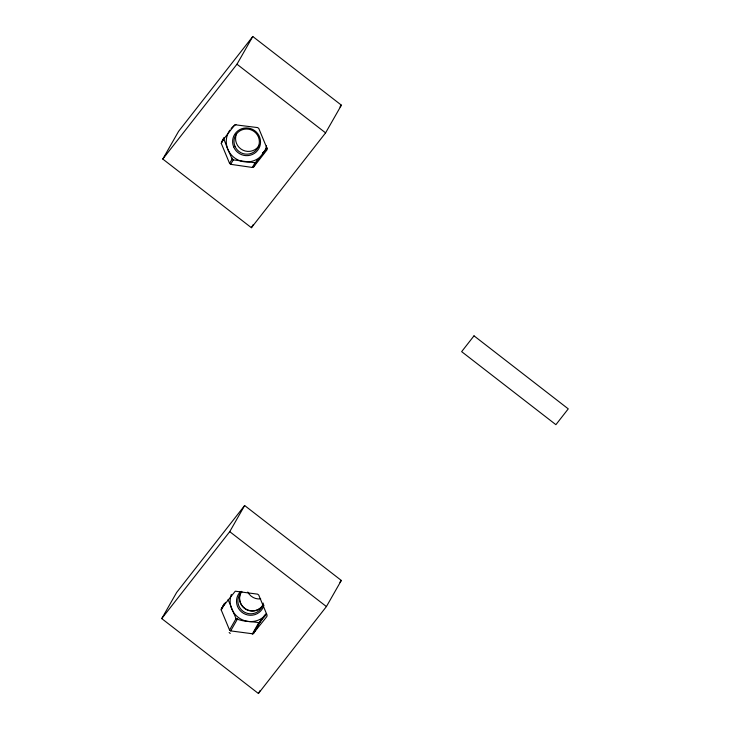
<?xml version="1.0" encoding="UTF-8"?>
<svg xmlns="http://www.w3.org/2000/svg" width="730" height="730" viewBox="0 0 730 730"><rect width="100%" height="100%" fill="white"/><g stroke="black" fill="none" stroke-linecap="round" stroke-linejoin="round"><path stroke-width="1.09" d="M221.382 608.528L235.279 591.2L257.608 594.156L258.721 595.014L267.08 615.125L266.897 616.512L252.991 633.841L230.671 630.893L229.548 630.027L221.199 609.915L224.092 603.783M221.436 141.967L234.905 124.748L257.663 127.595L258.776 128.462L267.125 148.573L266.943 149.951L253.657 166.942L252.361 167.453L230.716 164.332L229.603 163.465L221.254 143.354L223.462 138.408M223.973 137.523L223.791 138.91L227.796 149.249L232.14 159.021L233.253 159.879L255.582 162.836L267.408 148.19M162.79 159.049L178.594 131.336L252.781 36.5L341.394 105.166L325.589 132.869L251.403 227.714L162.79 159.049L236.976 64.213L252.781 36.5M221.254 143.354L224.302 138.007M229.603 163.465L232.651 158.118M230.716 164.332L233.262 159.879M252.361 167.453L255.409 162.115M253.657 166.942L257.726 159.815M251.403 227.714L253.1 224.749M161.741 618.593L176.642 592.468L244.641 505.534L341.321 580.441L326.42 606.566L258.411 693.5L161.741 618.593L229.74 531.659L244.641 505.534M221.199 609.203L223.909 604.458M221.199 609.915L225.534 602.314M229.548 630.027L236.055 618.62L228.079 599.595M230.671 630.893L237.715 618.538M252.306 634.014L258.803 622.617L260.09 622.124L266.569 613.921A20.385 20.057 29.7 0 1 231.319 594.439M252.991 633.841L260.574 620.546M253.602 633.494L261.732 619.25L261.121 619.587M258.411 693.5L260.072 690.598M265.026 615.061L260.957 619.88M262.471 153.701L264.479 151.119A20.385 20.057 29.7 0 1 262.344 153.437M262.618 153.555L264.014 151.767M265.419 149.978L266.815 148.19M339.998 106.954L341.394 105.166M263.831 616.567L265.93 613.884M339.915 582.23L341.321 580.441M265.136 150.289L266.441 148.619M257.06 160.244L257.672 159.897M258.794 622.644C251.321 621.403 242.88 621.796 236.036 618.657M230.26 633.421L229.147 632.554M236.976 64.213L325.589 132.869M229.74 531.659L326.42 606.566M259.515 144.805A12.748 12.538 29.7 0 1 242.889 150.17A12.748 12.538 29.7 0 1 236.529 133.855M260.692 598.901A12.748 12.538 29.7 0 1 247.78 592.048M263.53 604.239A12.748 12.538 29.7 0 1 245.919 609.085A12.748 12.538 29.7 0 1 241.557 591.355M263.411 604.44A12.748 12.538 29.7 0 1 246.786 609.805A12.748 12.538 29.7 0 1 240.425 593.49M263.156 603.053A12.748 12.538 29.7 0 1 244.714 612.315A12.748 12.538 29.7 0 1 242.004 591.829M263.95 605.207A14.016 13.788 29.7 0 1 243.473 613.328A14.016 13.788 29.7 0 1 240.59 591.51M266.532 145.744A20.385 20.057 29.7 0 1 238.792 160.299A20.385 20.057 29.7 0 1 229.831 130.159M231.118 128.507A20.385 20.057 29.7 0 1 235.945 124.483M474.007 335.837L461.643 351.65L555.895 424.677L568.259 408.873L474.007 335.837M234.951 146.255A12.748 12.538 29.7 0 0 256.75 149.404A12.748 12.538 29.7 0 0 248.337 129.146A12.748 12.538 29.7 0 0 234.951 146.255M233.664 146.922A14.016 13.788 29.7 0 0 257.644 150.389A14.016 13.788 29.7 0 0 248.382 128.097A14.016 13.788 29.7 0 0 233.664 146.922"/></g></svg>
